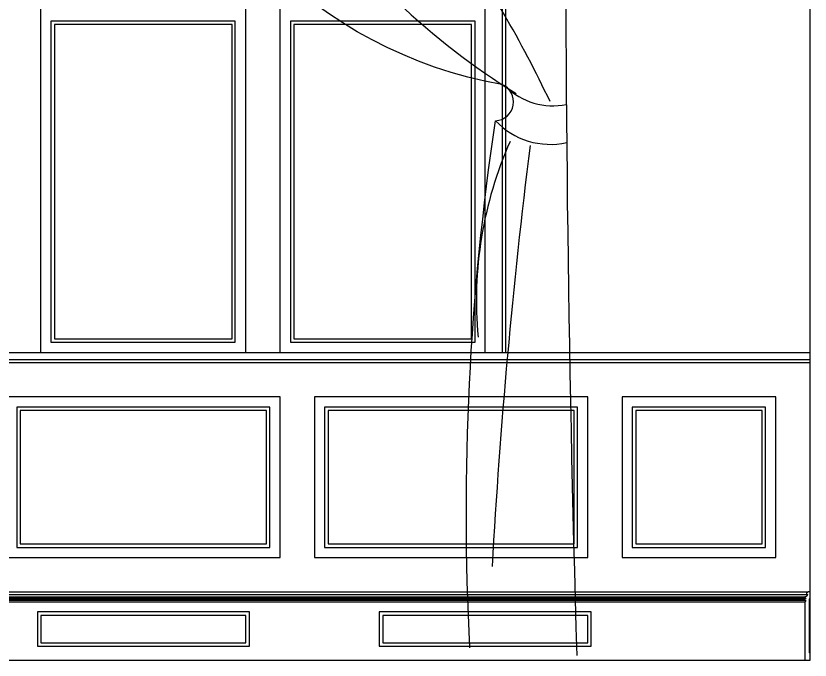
# Model space of a CAD drawing. Header units: metres. Extents: x 6109 to 10009, y 6120 to 9320.
# Drawn here: x 7686 to 10009, y 6120 to 8005 of the extents above; entities that cross this region are included whole.
import ezdxf

# ---------------------------------------------------------------- set-up
doc = ezdxf.new("R2010")
doc.units = ezdxf.units.M
for name, color, linetype in [('3', 3, 'Continuous'), ('4', 4, 'Continuous'), ('7', 7, 'Continuous')]:
    doc.layers.add(name, color=color, linetype=linetype)

msp = doc.modelspace()

# ---------------------------------------------------------------- hatches: boundary and pattern name
at = {"layer": '3'}
h = msp.add_hatch(dxfattribs=at)
h.set_pattern_fill('AR-RROOF', scale=490)
h.paths.add_polyline_path([(7799.02, 7060.21), (8319.02, 7060.21), (8319.02, 7980.21), (7799.02, 7980.21)])
h.paths.add_polyline_path([(7099.02, 7060.21), (7619.02, 7060.21), (7619.02, 7980.21), (7521.03, 7980.21, -0.1), (7099.02, 7816.67)])
h.paths.add_polyline_path([(8499.02, 7060.21), (9019.02, 7060.21), (9019.02, 7824.15, -0.08), (8654.97, 7980.21), (8499.02, 7980.21)])
h.paths.add_polyline_path([(7799.02, 8226.42), (7799.02, 8020.21), (8319.02, 8020.21), (8319.02, 8281.75, -0.13), (8059.02, 8870.21, -0.15)])
h = msp.add_hatch(dxfattribs=at)
h.set_pattern_fill('SQUARE', scale=100)
h.paths.add_polyline_path([(8359.02, 6251.21), (7759.02, 6251.21), (7759.02, 6171.21), (8359.02, 6171.21)])
h = msp.add_hatch(dxfattribs=at)
h.set_pattern_fill('SQUARE', scale=100)
h.paths.add_polyline_path([(8759.02, 6251.21), (8759.02, 6171.21), (9359.02, 6171.21), (9359.02, 6251.21)])

# ---------------------------------------------------------------- linework, layer by layer
for p, q in [((9109.02, 7020.21), (9109.02, 8820.21)), ((6109.02, 7000.21), (10009.02, 7000.21)), ((6117.03, 6311.85), (10001.01, 6311.85)), ((6124.02, 6305.21), (9994.02, 6305.21)), ((6124.02, 6302.21), (9994.02, 6302.21)), ((6124.02, 6298.21), (9994.02, 6298.21)), ((6124.02, 6295.21), (9994.02, 6295.21)), ((6124.02, 6291.21), (9994.02, 6291.21))]:
    msp.add_line(p, q, dxfattribs=at)
for points in [[(8327.89, 7990.21), (7787.89, 7990.21), (7787.89, 7050.21), (8327.89, 7050.21), (8327.89, 7990.21)], [(9029.02, 7990.21), (8489.02, 7990.21), (8489.02, 7050.21), (9029.02, 7050.21), (9029.02, 7990.21)], [(7689.02, 6860.21), (7689.02, 6450.21), (8429.02, 6450.21), (8429.02, 6860.21)], [(8589.02, 6860.21), (8589.02, 6450.21), (9329.02, 6450.21), (9329.02, 6860.21)], [(9489.02, 6860.21), (9489.02, 6450.21), (9879.02, 6450.21), (9879.02, 6860.21)], [(7699.02, 6850.21), (7699.02, 6460.21), (8419.02, 6460.21), (8419.02, 6850.21)], [(8599.02, 6850.21), (8599.02, 6460.21), (9319.02, 6460.21), (9319.02, 6850.21)], [(9499.02, 6850.21), (9499.02, 6460.21), (9869.02, 6460.21), (9869.02, 6850.21)], [(7749.02, 6161.21), (8369.02, 6161.21), (8369.02, 6261.21), (7749.02, 6261.21)], [(8749.02, 6161.21), (9369.02, 6161.21), (9369.02, 6261.21), (8749.02, 6261.21)]]:
    msp.add_lwpolyline(points, close=True, dxfattribs=at)
for centre, radius, start, end in [((6740.41, 9133.29), 1251.34, 288.57, 345.37), ((10270.35, 9586.17), 2127.82, 214.56, 238.2), ((6168.69, 6298.67), 3406.42, 25.3, 35.08), ((10179.46, 7172.66), 1146.46, 156.07, 185.37), ((27132.95, 5388.03), 18082.02, 172.89, 176.81)]:
    msp.add_arc(centre, radius, start, end, dxfattribs=at)
at = {"layer": '4'}
for p, q in [((10009.02, 6120.21), (10009.02, 9220.21)), ((7759.02, 7020.21), (7759.02, 8870.21)), ((8359.02, 7020.21), (8359.02, 8870.21)), ((8459.02, 7020.21), (8459.02, 8870.21)), ((9059.02, 7020.21), (9059.02, 8820.21)), ((9119.02, 7020.21), (9119.02, 8820.21)), ((6109.02, 7020.21), (10009.02, 7020.21)), ((10009.02, 6990.21), (6109.02, 6990.21)), ((6109.02, 6120.21), (10009.02, 6120.21))]:
    msp.add_line(p, q, dxfattribs=at)
for points in [[(7104.12, 6155.8, 0.05), (7029.13, 7698.37, -0.8), (7010.38, 7804.54, 0.36), (8059.02, 8870.21, 0.27)], [(9013.91, 6155.8, -0.05), (9088.91, 7698.37, 0.8), (9107.66, 7804.54, -0.32), (8059.02, 8870.21, -0.27)]]:
    msp.add_lwpolyline(points, format="xyb", dxfattribs=at)
msp.add_lwpolyline([(10006.96, 6141.57), (10006.96, 6299.34), (10009.02, 6300.21), (10009.02, 6320.21), (10003.02, 6320.21, -0.41), (10001.02, 6318.21, 1), (10001.02, 6312.21, -0.41), (9994.02, 6305.21), (9994.02, 6302.21, -1), (9994.02, 6298.21), (9994.02, 6295.21, -1), (9994.02, 6291.21), (9994.02, 6120.21), (10009.02, 6120.21), (10009.02, 6140.21)], format="xyb", close=True, dxfattribs=at)
msp.add_arc((82882.93, 8329.28), 73589.19, 179.65, 181.71, dxfattribs=at)
at = {"layer": '7'}
for p, q in [((8319.02, 7980.21), (7799.02, 7980.21)), ((9019.02, 7980.21), (8499.02, 7980.21)), ((6115.02, 6320.21), (10003.02, 6320.21))]:
    msp.add_line(p, q, dxfattribs=at)
for points in [[(7799.02, 7980.21), (7799.02, 7060.21), (8319.02, 7060.21), (8319.02, 7980.21)], [(8499.02, 7980.21), (8499.02, 7060.21), (9019.02, 7060.21), (9019.02, 7980.21)]]:
    msp.add_lwpolyline(points, dxfattribs=at)
for points in [[(7659.02, 6890.21), (7659.02, 6420.21), (8459.02, 6420.21), (8459.02, 6890.21)], [(8559.02, 6890.21), (8559.02, 6420.21), (9359.02, 6420.21), (9359.02, 6890.21)], [(9459.02, 6890.21), (9459.02, 6420.21), (9909.02, 6420.21), (9909.02, 6890.21)], [(7759.02, 6171.21), (8359.02, 6171.21), (8359.02, 6251.21), (7759.02, 6251.21)], [(8759.02, 6171.21), (9359.02, 6171.21), (9359.02, 6251.21), (8759.02, 6251.21)]]:
    msp.add_lwpolyline(points, close=True, dxfattribs=at)
for centre, radius, start, end in [((9256.95, 7939.54), 197.53, 225.71, 281.42), ((9248.85, 7848.85), 219.6, 223.26, 282.67)]:
    msp.add_arc(centre, radius, start, end, dxfattribs=at)

doc.saveas('drawing.dxf')
